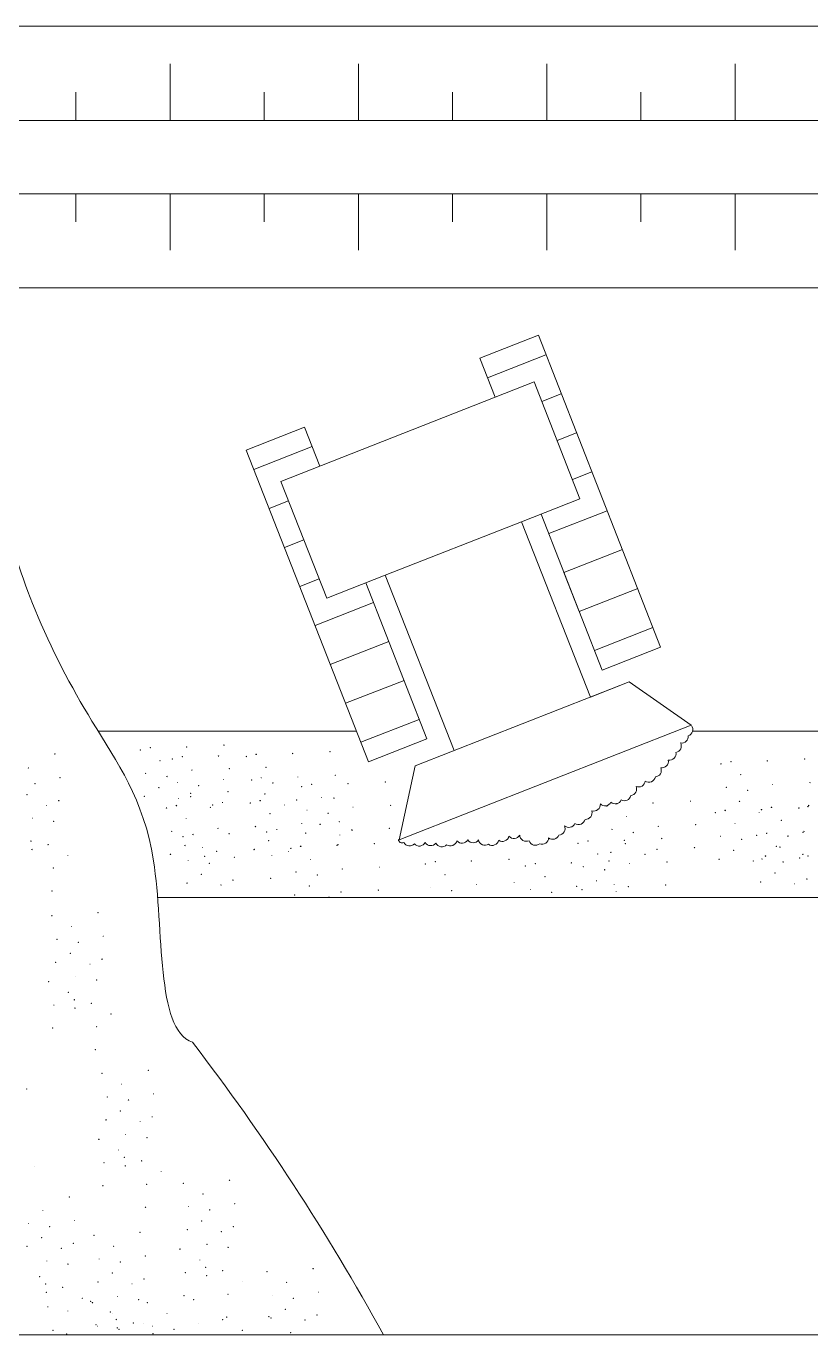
# Model space of a CAD drawing. Header units: millimetres. Extents: x 27137 to 30937, y -4667 to -569.
# Drawn here: x 28813.5 to 28851, y -3999.4 to -3936.9 of the extents above; entities that cross this region are included whole.
import ezdxf

# ---------------------------------------------------------------- set-up
doc = ezdxf.new("R2010")
doc.units = ezdxf.units.MM
doc.header["$LTSCALE"] = 0.4

msp = doc.modelspace()

# ---------------------------------------------------------------- linework, layer by layer
at = {"lineweight": 15, "ltscale": 0.5}
for p, q in [((28806.8656, -3936.868), (28909.7171, -3936.868)), ((28811.3656, -3941.368), (28905.2171, -3941.368)), ((28811.3656, -3944.868), (28905.2171, -3944.868)), ((28806.8656, -3949.368), (28909.7171, -3949.368)), ((28835.1717, -3952.7283), (28837.9633, -3951.6328)), ((28843.8062, -3966.5214), (28837.9633, -3951.6328)), ((28826.7968, -3956.015), (28824.0052, -3957.1105)), ((28829.8482, -3971.9991), (28824.0052, -3957.1105)), ((28816.9319, -3970.5404), (28829.2757, -3970.5404)), ((28845.3335, -3970.5404), (28909.7171, -3970.5404)), ((28819.7703, -3978.4804), (28909.7171, -3978.4804)), ((28374.8656, -3999.368), (28909.7171, -3999.368))]:
    msp.add_line(p, q, dxfattribs=at)
at = {"lineweight": 15}
for p, q in [((28820.3656, -3941.368), (28820.3656, -3938.668)), ((28820.3656, -3941.368), (28820.3656, -3938.668)), ((28820.3656, -3941.368), (28820.3656, -3938.668)), ((28820.3656, -3941.368), (28820.3656, -3938.668)), ((28820.3656, -3941.368), (28820.3656, -3938.668)), ((28820.3656, -3941.368), (28820.3656, -3938.668)), ((28829.3656, -3941.368), (28829.3656, -3938.668)), ((28829.3656, -3941.368), (28829.3656, -3938.668)), ((28829.3656, -3941.368), (28829.3656, -3938.668)), ((28829.3656, -3941.368), (28829.3656, -3938.668)), ((28829.3656, -3941.368), (28829.3656, -3938.668)), ((28829.3656, -3941.368), (28829.3656, -3938.668)), ((28829.3656, -3941.368), (28829.3656, -3938.668)), ((28829.3656, -3941.368), (28829.3656, -3938.668)), ((28829.3656, -3941.368), (28829.3656, -3938.668)), ((28829.3656, -3941.368), (28829.3656, -3938.668)), ((28838.3656, -3941.368), (28838.3656, -3938.668)), ((28838.3656, -3941.368), (28838.3656, -3938.668)), ((28838.3656, -3941.368), (28838.3656, -3938.668)), ((28838.3656, -3941.368), (28838.3656, -3938.668)), ((28847.3656, -3941.368), (28847.3656, -3938.668)), ((28847.3656, -3941.368), (28847.3656, -3938.668)), ((28847.3656, -3941.368), (28847.3656, -3938.668)), ((28847.3656, -3941.368), (28847.3656, -3938.668)), ((28847.3656, -3941.368), (28847.3656, -3938.668)), ((28847.3656, -3941.368), (28847.3656, -3938.668)), ((28815.8656, -3941.368), (28815.8656, -3940.018)), ((28824.8656, -3941.368), (28824.8656, -3940.018)), ((28824.8656, -3941.368), (28824.8656, -3940.018)), ((28833.8656, -3941.368), (28833.8656, -3940.018)), ((28833.8656, -3941.368), (28833.8656, -3940.018)), ((28842.8656, -3941.368), (28842.8656, -3940.018)), ((28815.8656, -3944.868), (28815.8656, -3946.218)), ((28820.3656, -3944.868), (28820.3656, -3947.568)), ((28820.3656, -3944.868), (28820.3656, -3947.568)), ((28820.3656, -3944.868), (28820.3656, -3947.568)), ((28820.3656, -3944.868), (28820.3656, -3947.568)), ((28820.3656, -3944.868), (28820.3656, -3947.568)), ((28820.3656, -3944.868), (28820.3656, -3947.568)), ((28824.8656, -3944.868), (28824.8656, -3946.218)), ((28824.8656, -3944.868), (28824.8656, -3946.218)), ((28829.3656, -3944.868), (28829.3656, -3947.568)), ((28829.3656, -3944.868), (28829.3656, -3947.568)), ((28829.3656, -3944.868), (28829.3656, -3947.568)), ((28829.3656, -3944.868), (28829.3656, -3947.568)), ((28829.3656, -3944.868), (28829.3656, -3947.568)), ((28829.3656, -3944.868), (28829.3656, -3947.568)), ((28829.3656, -3944.868), (28829.3656, -3947.568)), ((28829.3656, -3944.868), (28829.3656, -3947.568)), ((28829.3656, -3944.868), (28829.3656, -3947.568)), ((28829.3656, -3944.868), (28829.3656, -3947.568)), ((28833.8656, -3944.868), (28833.8656, -3946.218)), ((28833.8656, -3944.868), (28833.8656, -3946.218)), ((28838.3656, -3944.868), (28838.3656, -3947.568)), ((28838.3656, -3944.868), (28838.3656, -3947.568)), ((28838.3656, -3944.868), (28838.3656, -3947.568)), ((28838.3656, -3944.868), (28838.3656, -3947.568)), ((28842.8656, -3944.868), (28842.8656, -3946.218)), ((28847.3656, -3944.868), (28847.3656, -3947.568)), ((28847.3656, -3944.868), (28847.3656, -3947.568)), ((28847.3656, -3944.868), (28847.3656, -3947.568)), ((28847.3656, -3944.868), (28847.3656, -3947.568)), ((28847.3656, -3944.868), (28847.3656, -3947.568)), ((28847.3656, -3944.868), (28847.3656, -3947.568)), ((28835.902, -3954.5894), (28835.1717, -3952.7283)), ((28838.3285, -3952.5633), (28835.5368, -3953.6589)), ((28825.6661, -3958.6064), (28837.7631, -3953.859)), ((28837.7631, -3953.859), (28835.902, -3954.5894)), ((28839.9542, -3959.4423), (28837.7631, -3953.859)), ((28839.0588, -3954.4244), (28838.1283, -3954.7896)), ((28826.7968, -3956.015), (28827.5272, -3957.876)), ((28839.7892, -3956.2855), (28838.8587, -3956.6506)), ((28824.3704, -3958.0411), (28827.162, -3956.9455)), ((28827.8572, -3964.1896), (28825.6661, -3958.6064)), ((28840.5196, -3958.1465), (28839.589, -3958.5117)), ((28825.1008, -3959.9021), (28826.0313, -3959.5369)), ((28837.1626, -3960.5378), (28839.9542, -3959.4423)), ((28837.1626, -3960.5378), (28830.6488, -3963.0941)), ((28840.4492, -3968.9126), (28837.1626, -3960.5378)), ((28841.0146, -3967.6169), (28838.0931, -3960.1726)), ((28841.2499, -3960.0076), (28838.4583, -3961.1032)), ((28825.8311, -3961.7632), (28826.7617, -3961.398)), ((28839.1887, -3962.9642), (28841.9803, -3961.8687)), ((28830.6488, -3963.0941), (28827.8572, -3964.1896)), ((28833.9355, -3971.4689), (28830.6488, -3963.0941)), ((28839.919, -3964.8253), (28839.1887, -3962.9642)), ((28826.5615, -3963.6243), (28827.492, -3963.2591)), ((28829.7183, -3963.4593), (28832.6398, -3970.9036)), ((28842.7107, -3963.7298), (28839.919, -3964.8253)), ((28827.2919, -3965.4854), (28830.0835, -3964.3898)), ((28843.441, -3965.5908), (28840.6494, -3966.6864)), ((28830.8138, -3966.2509), (28828.0222, -3967.3464)), ((28843.8062, -3966.5214), (28841.0146, -3967.6169)), ((28831.5442, -3968.1119), (28828.7526, -3969.2075)), ((28842.3103, -3968.1823), (28832.0744, -3972.1993)), ((28842.3103, -3968.1823), (28840.4492, -3968.9126)), ((28845.2669, -3970.2435), (28842.3103, -3968.1823)), ((28832.2746, -3969.973), (28829.483, -3971.0686)), ((28845.2669, -3970.2435), (28831.3089, -3975.7213)), ((28845.2669, -3970.2435), (28831.3089, -3975.7213)), ((28832.6398, -3970.9036), (28829.8482, -3971.9991)), ((28831.3089, -3975.7213), (28832.0744, -3972.1993))]:
    msp.add_line(p, q, dxfattribs=at)
msp.add_lwpolyline([(28845.2796, -3970.2716, -0.5205671), (28845.1298, -3970.7539, -0.5205671), (28845.1298, -3970.7539, -0.5205671), (28844.7563, -3971.0982, -0.5205671), (28844.7563, -3971.0982, -0.5205671), (28844.5383, -3971.5508, -0.5205671), (28844.5383, -3971.5508, -0.5205671), (28844.1744, -3971.9196, -0.5205671), (28844.1744, -3971.9196, -0.5205671), (28843.8105, -3972.2883, -0.5205671), (28843.8105, -3972.2883, -0.5205671), (28843.5584, -3972.7261, -0.5205671), (28843.5584, -3972.7261, -0.5205671), (28843.0687, -3972.9183, -0.5205671), (28843.0687, -3972.9183, -0.5205671), (28842.6323, -3973.1742, -0.5205671), (28842.6323, -3973.1742, -0.5205671), (28842.3802, -3973.612, -0.5205671), (28842.3802, -3973.612, -0.5205671), (28841.9246, -3973.8191, -0.5205671), (28841.9246, -3973.8191, -0.5205671), (28841.4306, -3973.9282, -0.5205671), (28841.4306, -3973.9282, -0.5205671), (28840.9269, -3974.0129, -0.5205671), (28840.9269, -3974.0129, -0.5205671), (28840.5193, -3974.3423, -0.5205671), (28840.5193, -3974.3423, -0.5205671), (28840.1991, -3974.7504, -0.5205671), (28840.1991, -3974.7504, -0.5205671), (28839.7093, -3974.9426, -0.5205671), (28839.7093, -3974.9426, -0.5205671), (28839.2153, -3975.0517, -0.5205671), (28839.2153, -3975.0517, -0.5205671), (28838.9388, -3975.4991, -0.5205671), (28838.9388, -3975.4991, -0.5205671), (28838.4543, -3975.6328, -0.5205671), (28838.4543, -3975.6328, -0.5205671), (28838.0275, -3975.9132, -0.5205671), (28838.0275, -3975.9132, -0.5205671), (28837.5205, -3975.7733, -0.5205671), (28837.5205, -3975.7733, -0.5205671), (28837.073, -3975.4971, -0.5205671), (28837.073, -3975.4971, -0.5205671), (28836.5598, -3975.5574, -0.5205671), (28836.5598, -3975.5574, -0.5205671), (28836.07, -3975.7496, -0.5205671), (28836.07, -3975.7496, -0.5205671), (28835.5803, -3975.9417, -0.5205671), (28835.5803, -3975.9417, -0.5205671), (28835.1031, -3975.7337, -0.5205671), (28835.1031, -3975.7337, -0.5205671), (28834.5951, -3975.7354, -0.5205671), (28834.5951, -3975.7354, -0.5205671), (28834.0723, -3975.7711, -0.5205671), (28834.0723, -3975.7711, -0.5205671), (28833.5825, -3975.9633, -0.5205671), (28833.5825, -3975.9633, -0.5205671), (28833.0702, -3975.882, -0.5205671), (28833.0702, -3975.882, -0.5205671), (28832.5527, -3975.8592, -0.5205671), (28832.5527, -3975.8592, -0.5205671), (28832.0394, -3975.9194, -0.5205671), (28832.0394, -3975.9194, -0.5205671), (28831.5367, -3975.8626, -0.5205671), (28831.5367, -3975.8626, -0.5205671), (28831.2789, -3975.7096)], format="xyb", dxfattribs=at)
for centre, radius in [((28822.9466, -3971.206), 0.0095), ((28814.8597, -3971.6325), 0.0095), ((28818.9491, -3971.4342), 0.0095), ((28819.4267, -3971.3273), 0.0096), ((28820.4741, -3971.8687), 0.0095), ((28820.9517, -3971.7618), 0.0096), ((28821.1558, -3971.2901), 0.0095), ((28822.6808, -3971.7246), 0.0095), ((28824.0131, -3971.7474), 0.0095), ((28824.4716, -3971.6405), 0.0095), ((28824.4907, -3971.6405), 0.0096), ((28826.2198, -3971.6033), 0.0095), ((28828.0106, -3971.5192), 0.0095), ((28850.6944, -3971.8703), 0.0095), ((28813.5932, -3972.2919), 0.00596), ((28819.8894, -3971.9496), 0.00596), ((28821.4052, -3972.4126), 0.00596), ((28821.4144, -3972.3841), 0.00596), ((28823.196, -3972.3285), 0.00596), ((28824.9533, -3972.2628), 0.00596), ((28846.6968, -3972.0984), 0.0095), ((28847.1745, -3971.9916), 0.0096), ((28848.9036, -3971.9544), 0.0095), ((28813.9173, -3973.0448), 0.0096), ((28815.1091, -3972.755), 0.00596), ((28819.1985, -3972.5567), 0.00596), ((28820.2134, -3972.7024), 0.0096), ((28820.7235, -3972.9912), 0.00596), ((28822.9302, -3972.8471), 0.00596), ((28824.2625, -3972.8699), 0.00596), ((28824.721, -3972.763), 0.00596), ((28825.2774, -3973.0156), 0.0096), ((28826.4692, -3972.7258), 0.00596), ((28827.1341, -3973.083), 0.0096), ((28828.26, -3972.6417), 0.00596), ((28828.8632, -3973.0458), 0.0095), ((28830.654, -3972.9617), 0.0095), ((28847.6371, -3972.6138), 0.00596), ((28849.153, -3973.0769), 0.00596), ((28850.9438, -3972.9927), 0.00596), ((28813.5331, -3973.5719), 0.0095), ((28819.1384, -3973.6531), 0.0096), ((28819.8293, -3973.2295), 0.0095), ((28820.7696, -3973.7449), 0.00596), ((28821.3452, -3973.509), 0.0096), ((28821.3543, -3973.664), 0.0095), ((28821.7384, -3973.1369), 0.0096), ((28823.1359, -3973.4249), 0.0096), ((28824.8933, -3973.5427), 0.0095), ((28826.6565, -3973.1899), 0.0095), ((28827.5968, -3973.7052), 0.00596), ((28828.1999, -3973.7381), 0.0096), ((28828.2, -3973.7381), 0.0095), ((28846.9462, -3973.2209), 0.00596), ((28847.9612, -3973.3667), 0.0096), ((28814.4734, -3974.0873), 0.00596), ((28815.049, -3973.8514), 0.0096), ((28820.1954, -3974.2041), 0.0095), ((28820.6634, -3974.0876), 0.0096), ((28820.673, -3974.0972), 0.0096), ((28822.2946, -3974.1794), 0.00596), ((28822.4021, -3974.06), 0.0095), ((28822.8702, -3973.9435), 0.0096), ((28824.1929, -3973.9759), 0.0095), ((28824.2024, -3973.9663), 0.0096), ((28824.2025, -3973.9663), 0.0095), ((28824.6609, -3973.8594), 0.0096), ((28824.6801, -3973.8594), 0.0096), ((28825.8336, -3974.0581), 0.00596), ((28826.4092, -3973.8222), 0.0096), ((28826.4092, -3973.8222), 0.0095), ((28826.9059, -3974.3123), 0.00596), ((28829.1127, -3974.1683), 0.00596), ((28830.9034, -3974.0842), 0.00596), ((28841.2379, -3974.1091), 0.0095), ((28841.7156, -3974.0022), 0.0096), ((28843.4447, -3973.9651), 0.0095), ((28845.2355, -3973.8809), 0.0095), ((28846.8862, -3974.3173), 0.0096), ((28846.8928, -3974.3264), 0.0096), ((28847.5771, -3973.8938), 0.0095), ((28848.6219, -3974.2893), 0.0095), ((28848.6341, -3974.283), 0.0095), ((28849.0929, -3974.1733), 0.0096), ((28849.1117, -3974.1761), 0.0096), ((28850.4127, -3974.2051), 0.0095), ((28850.8408, -3974.1389), 0.0095), ((28850.8837, -3974.0891), 0.0096), ((28813.7825, -3974.6944), 0.00596), ((28814.7975, -3974.8401), 0.0096), ((28821.1356, -3974.7194), 0.00596), ((28825.1428, -3974.4817), 0.00596), ((28826.6586, -3974.9447), 0.00596), ((28827.5367, -3974.9852), 0.0095), ((28827.9209, -3974.4581), 0.0096), ((28828.4494, -3974.8606), 0.00596), ((28842.1782, -3974.6245), 0.00596), ((28845.4849, -3975.0034), 0.00596), ((28846.4152, -3974.4333), 0.0095), ((28847.3555, -3974.9487), 0.00596), ((28848.5174, -3974.4091), 0.00596), ((28849.5744, -3974.7983), 0.00596), ((28820.4448, -3975.3265), 0.00596), ((28820.9821, -3975.5792), 0.0095), ((28821.4597, -3975.4723), 0.0096), ((28821.4597, -3975.4723), 0.0096), ((28822.6515, -3975.1825), 0.00596), ((28823.1889, -3975.4351), 0.0095), ((28824.4423, -3975.0984), 0.00596), ((28824.4519, -3975.0888), 0.00596), ((28824.9796, -3975.351), 0.0095), ((28825.4668, -3975.2345), 0.0096), ((28826.8458, -3975.4087), 0.0096), ((28828.477, -3975.5006), 0.00596), ((28829.0526, -3975.2647), 0.0096), ((28830.8433, -3975.1806), 0.0096), ((28841.4874, -3975.2316), 0.00596), ((28842.5023, -3975.3774), 0.0096), ((28843.6941, -3975.0876), 0.00596), ((28846.6646, -3975.5558), 0.00596), ((28848.3973, -3975.5186), 0.0095), ((28848.875, -3975.4118), 0.0096), ((28848.8713, -3975.4118), 0.00596), ((28848.8835, -3975.4054), 0.00596), ((28849.8984, -3975.5512), 0.0096), ((28850.6041, -3975.3746), 0.0095), ((28850.6621, -3975.3276), 0.00596), ((28813.7225, -3975.7908), 0.0096), ((28813.7658, -3976.1903), 0.0096), ((28814.5403, -3975.9531), 0.0095), ((28821.0756, -3975.9994), 0.0095), ((28821.9224, -3976.0946), 0.00596), ((28824.3822, -3976.1948), 0.0096), ((28824.3918, -3976.1852), 0.0096), ((28825.0827, -3975.7616), 0.0095), ((28826.1354, -3976.1397), 0.0095), ((28826.5986, -3976.0411), 0.0096), ((28826.6131, -3976.0328), 0.0096), ((28828.3422, -3975.9957), 0.0095), ((28828.3893, -3975.957), 0.0096), ((28830.1329, -3975.9115), 0.0095), ((28839.8628, -3975.8909), 0.0095), ((28840.3405, -3975.784), 0.0096), ((28842.0696, -3975.7468), 0.0095), ((28842.1182, -3975.9044), 0.0095), ((28843.634, -3976.1839), 0.0096), ((28843.8604, -3975.6627), 0.0095), ((28845.4248, -3976.0998), 0.0096), ((28847.2954, -3976.2286), 0.0095), ((28847.6795, -3975.7016), 0.0096), ((28849.3376, -3976.034), 0.00596), ((28849.5143, -3976.0783), 0.0095), ((28815.4806, -3976.4685), 0.00596), ((28820.3847, -3976.4229), 0.0096), ((28821.2315, -3976.7017), 0.00596), ((28822.0159, -3976.5148), 0.00596), ((28822.2465, -3976.8474), 0.0096), ((28822.5915, -3976.2789), 0.0096), ((28823.4383, -3976.5576), 0.00596), ((28825.229, -3976.4735), 0.00596), ((28826.023, -3976.277), 0.00596), ((28827.0757, -3976.6551), 0.00596), ((28832.5611, -3976.8813), 0.0095), ((28833.0387, -3976.7744), 0.0096), ((28834.7678, -3976.7372), 0.0095), ((28836.5586, -3976.6531), 0.0095), ((28837.8164, -3976.8644), 0.0096), ((28839.5456, -3976.8273), 0.0095), ((28840.8031, -3976.4063), 0.00596), ((28841.3363, -3976.7431), 0.0095), ((28841.4273, -3976.328), 0.0096), ((28842.319, -3976.8693), 0.00596), ((28843.0585, -3976.4198), 0.00596), ((28844.1098, -3976.7852), 0.00596), ((28846.6045, -3976.6522), 0.0096), ((28848.2357, -3976.744), 0.00596), ((28848.6467, -3976.6411), 0.00596), ((28848.8113, -3976.5081), 0.0096), ((28848.8234, -3976.5018), 0.0096), ((28849.6617, -3976.7869), 0.0096), ((28850.4546, -3976.5937), 0.00596), ((28850.602, -3976.424), 0.0096), ((28850.8535, -3976.4971), 0.00596), ((28814.7897, -3977.0756), 0.00596), ((28821.8623, -3977.3745), 0.0095), ((28826.3848, -3977.2622), 0.00596), ((28827.3998, -3977.4079), 0.0096), ((28828.5916, -3977.1181), 0.00596), ((28830.3823, -3977.034), 0.00596), ((28833.5014, -3977.3967), 0.00596), ((28837.3388, -3976.9713), 0.0095), ((28838.2791, -3977.4867), 0.00596), ((28840.1123, -3977.0134), 0.00596), ((28841.1272, -3977.1591), 0.0096), ((28849.2776, -3977.314), 0.0095), ((28821.1714, -3977.798), 0.0096), ((28822.8026, -3977.8899), 0.00596), ((28823.3782, -3977.654), 0.0096), ((28825.1689, -3977.5699), 0.0096), ((28827.0157, -3977.935), 0.0095), ((28830.3223, -3978.1304), 0.0096), ((28832.8105, -3978.0037), 0.00596), ((28835.0172, -3977.8597), 0.00596), ((28836.808, -3977.7756), 0.00596), ((28837.5882, -3978.0938), 0.00596), ((28839.795, -3977.9497), 0.00596), ((28840.0522, -3978.1098), 0.0096), ((28840.7431, -3977.6862), 0.0095), ((28841.5857, -3977.8656), 0.00596), ((28842.2589, -3977.9657), 0.0096), ((28844.0497, -3977.8816), 0.0096), ((28848.5867, -3977.7375), 0.0096), ((28850.2179, -3977.8293), 0.00596), ((28850.7934, -3977.5935), 0.0096), ((28814.7296, -3978.172), 0.0096), ((28826.3247, -3978.3586), 0.0096), ((28827.9559, -3978.4504), 0.00596), ((28828.5315, -3978.2145), 0.0096), ((28833.8254, -3978.1495), 0.0096), ((28838.6032, -3978.2395), 0.0096), ((28841.6834, -3978.2016), 0.00596), ((28814.7158, -3979.3535), 0.0095), ((28816.9226, -3979.2095), 0.0095), ((28815.6561, -3979.8689), 0.00596), ((28814.9652, -3980.476), 0.00596), ((28815.9802, -3980.6218), 0.0096), ((28817.172, -3980.332), 0.00596), ((28815.5961, -3981.1489), 0.0095), ((28814.9052, -3981.5724), 0.0096), ((28816.5364, -3981.6642), 0.00596), ((28817.1119, -3981.4284), 0.0096), ((28814.5643, -3982.4991), 0.0095), ((28815.8455, -3982.2713), 0.00596), ((28816.8604, -3982.4171), 0.0096), ((28815.5046, -3983.0144), 0.00596), ((28814.8137, -3983.6215), 0.00596), ((28815.7854, -3983.3677), 0.0096), ((28816.6032, -3983.5301), 0.0095), ((28815.8287, -3983.7673), 0.0096), ((28817.5435, -3984.0455), 0.00596), ((28814.7536, -3984.7179), 0.0096), ((28816.8526, -3984.6526), 0.00596), ((28816.7926, -3985.749), 0.0096), ((28817.1144, -3986.8826), 0.0095), ((28819.3212, -3986.7385), 0.0095), ((28818.0547, -3987.398), 0.00596), ((28813.5171, -3987.6328), 0.00596), ((28817.3638, -3988.0051), 0.00596), ((28819.5706, -3987.861), 0.00596), ((28817.9947, -3988.6779), 0.0095), ((28818.3788, -3988.1508), 0.0096), ((28817.3038, -3989.1015), 0.0096), ((28818.935, -3989.1933), 0.00596), ((28819.5105, -3988.9574), 0.0096), ((28818.2441, -3989.8004), 0.00596), ((28819.2591, -3989.9461), 0.0096), ((28816.9629, -3990.0281), 0.0095), ((28817.9032, -3990.5435), 0.00596), ((28817.2123, -3991.1506), 0.00596), ((28818.184, -3990.8968), 0.0096), ((28819.0019, -3991.0592), 0.0095), ((28813.8886, -3991.3464), 0.00596), ((28818.2273, -3991.2963), 0.0096), ((28819.9421, -3991.5746), 0.00596), ((28817.1523, -3992.247), 0.0096), ((28819.2513, -3992.1817), 0.00596), ((28820.9977, -3992.1301), 0.0095), ((28823.2045, -3991.986), 0.0095), ((28815.552, -3992.7845), 0.0095), ((28821.938, -3992.6454), 0.00596), ((28823.4539, -3993.1085), 0.00596), ((28814.2856, -3993.444), 0.00596), ((28819.1912, -3993.278), 0.0096), ((28821.2471, -3993.2525), 0.00596), ((28822.2621, -3993.3983), 0.0096), ((28813.5947, -3994.0511), 0.00596), ((28814.6096, -3994.1968), 0.0096), ((28815.8015, -3993.907), 0.00596), ((28821.1871, -3994.3489), 0.0096), ((28821.878, -3993.9254), 0.0095), ((28823.3938, -3994.2049), 0.0096), ((28814.2255, -3994.7239), 0.0095), ((28815.7414, -3995.0034), 0.0096), ((28816.7263, -3994.6207), 0.0095), ((28818.9331, -3994.4766), 0.0095), ((28822.8183, -3994.4408), 0.00596), ((28813.5346, -3995.1475), 0.0096), ((28815.1658, -3995.2393), 0.00596), ((28817.6666, -3995.1361), 0.00596), ((28819.1825, -3995.5991), 0.00596), ((28820.8462, -3995.2756), 0.0095), ((28822.1274, -3995.0479), 0.00596), ((28823.1423, -3995.1936), 0.0096), ((28814.4749, -3995.8464), 0.00596), ((28815.4899, -3995.9922), 0.0096), ((28816.9757, -3995.7432), 0.00596), ((28817.9907, -3995.8889), 0.0096), ((28821.7865, -3995.791), 0.00596), ((28822.0673, -3996.1443), 0.0096), ((28827.2021, -3996.2068), 0.0095), ((28814.1341, -3996.5895), 0.00596), ((28816.9156, -3996.8396), 0.0096), ((28817.6066, -3996.416), 0.0095), ((28819.1224, -3996.6955), 0.0096), ((28821.0956, -3996.3981), 0.00596), ((28822.1106, -3996.5438), 0.0096), ((28822.8852, -3996.3066), 0.0095), ((28823.8254, -3996.822), 0.00596), ((28824.9954, -3996.3509), 0.0095), ((28825.9356, -3996.8663), 0.00596), ((28814.4148, -3996.9428), 0.0096), ((28814.4581, -3997.3424), 0.0096), ((28815.2327, -3997.1052), 0.0095), ((28818.5468, -3996.9314), 0.00596), ((28821.0356, -3997.4945), 0.0096), ((28823.1346, -3997.4291), 0.00596), ((28825.2448, -3997.4734), 0.00596), ((28827.4515, -3997.3293), 0.00596), ((28814.5241, -3998.0321), 0.0095), ((28816.173, -3997.6206), 0.00596), ((28816.5748, -3997.7662), 0.0095), ((28816.6575, -3997.8339), 0.0095), ((28817.856, -3997.5385), 0.00596), ((28818.8643, -3997.6898), 0.0095), ((28818.8709, -3997.6842), 0.0096), ((28819.2845, -3997.8339), 0.0095), ((28821.4913, -3997.6898), 0.0095), ((28826.2597, -3997.6191), 0.0096), ((28815.4821, -3998.2277), 0.00596), ((28817.5151, -3998.2816), 0.00596), ((28817.5978, -3998.3492), 0.00596), ((28817.7959, -3998.6349), 0.0096), ((28820.2248, -3998.3492), 0.00596), ((28822.8777, -3998.6385), 0.0095), ((28823.0745, -3998.5255), 0.0096), ((28825.0845, -3998.4944), 0.0095), ((28825.1847, -3998.5698), 0.0096), ((28825.8756, -3998.1462), 0.0095), ((28826.8159, -3998.6616), 0.00596), ((28827.3915, -3998.4257), 0.0096), ((28814.7735, -3999.1545), 0.00596), ((28815.422, -3999.3241), 0.0096), ((28816.8242, -3998.8887), 0.00596), ((28816.9069, -3998.9563), 0.00596), ((28817.8392, -3999.0344), 0.0096), ((28817.9219, -3999.1021), 0.0096), ((28818.6137, -3998.7973), 0.0095), ((28819.1137, -3998.8123), 0.00596), ((28819.5339, -3998.9563), 0.00596), ((28819.554, -3999.3127), 0.00596), ((28820.5489, -3999.1021), 0.0096), ((28821.7407, -3998.8123), 0.00596), ((28823.818, -3999.1539), 0.00596), ((28826.125, -3999.2687), 0.00596)]:
    msp.add_circle(centre, radius, dxfattribs=at)
at = {"lineweight": 15, "ltscale": 0.5}
msp.add_arc((28733.794, -4052.6318), 110.4636, 28.828133, 37.496919, dxfattribs=at)
msp.add_open_spline([(28806.8656, -3949.368), (28808.0875, -3950.7967), (28810.7379, -3953.8956), (28812.149, -3959.5511), (28813.8647, -3965.0651), (28816.8161, -3970.6529), (28820.4853, -3975.6172), (28819.6592, -3984.7932), (28821.4343, -3985.3905)], degree=3, knots=[0, 0, 0, 0, 5.5708572, 12.0830371, 17.088408, 23.0557057, 30.3457875, 38.351848, 38.351848, 38.351848, 38.351848], dxfattribs=at)

doc.saveas('drawing.dxf')
